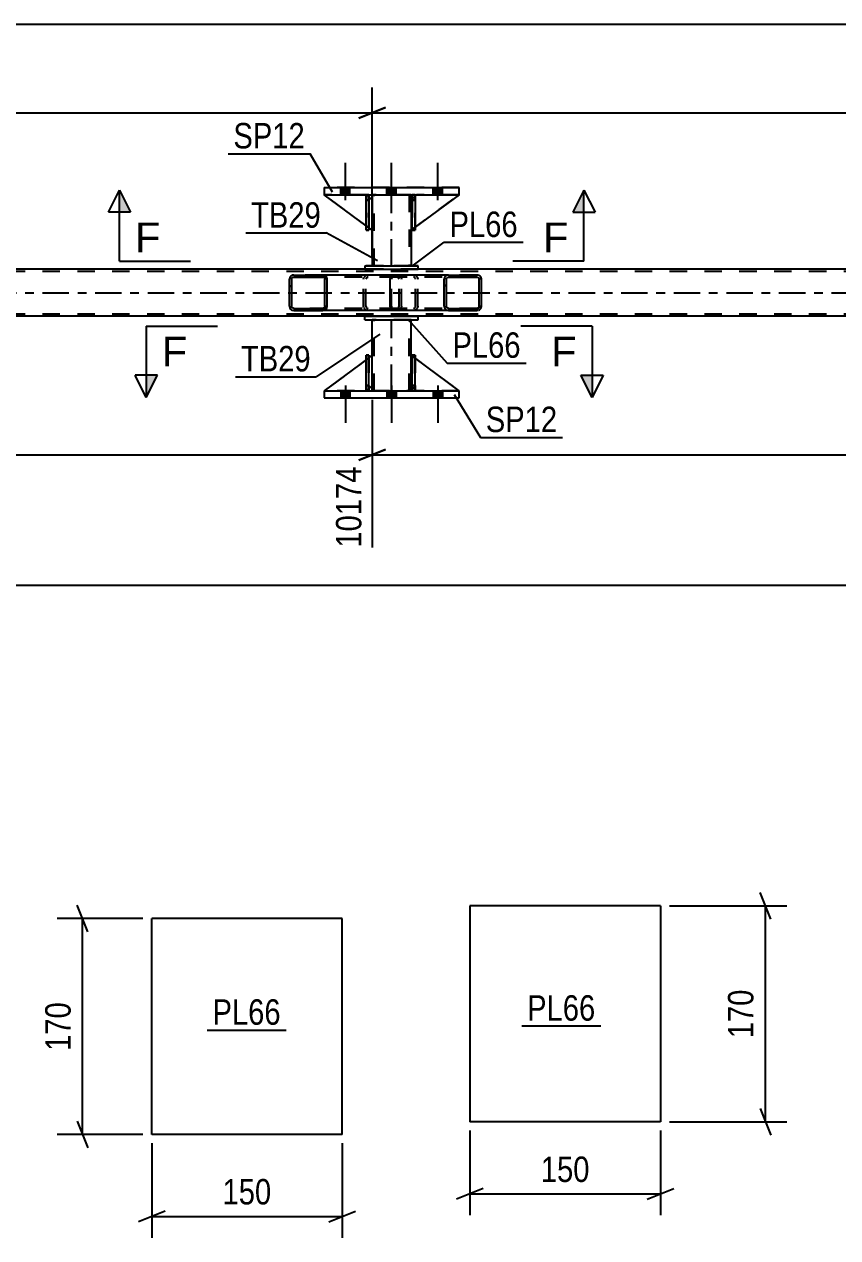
# Model space of a CAD drawing. Header units: millimetres. Extents: x 0 to 841, y 0 to 594.
# Drawn here: x 452.4 to 544, y 124 to 260.6 of the extents above; entities that cross this region are included whole.
import ezdxf

# ---------------------------------------------------------------- set-up
doc = ezdxf.new("R2010")
doc.units = ezdxf.units.MM
doc.linetypes.add('DXK_LINE_DOT2', pattern=[3.9198, 1.9599, -1.9599])
doc.linetypes.add('DXK_LINE_DOT3', pattern=[5.9187, 2.979, -0.9799, 0.9799, -0.9799])
doc.styles.add('Arial', font='arial.ttf', dxfattribs={"height": 0.2})
doc.styles.add('Arial Narrow', font='ARIALN.TTF', dxfattribs={"height": 0.2})

# ---------------------------------------------------------------- blocks, each defined once
blk = doc.blocks.new('Part-283124494-5464 - 5460')
at = {"color": 2, "linetype": 'Continuous'}
for p, q in [((488.19, 159.88), (466.77, 159.88)), ((466.77, 135.59), (466.77, 159.88)), ((488.19, 135.59), (488.19, 159.88)), ((488.19, 135.59), (466.77, 135.59))]:
    blk.add_line(p, q, dxfattribs=at)
blk = doc.blocks.new('Part-283124494-4427 - 4286')
at = {"color": 2, "linetype": 'Continuous'}
for p, q in [((490.76, 233.37), (490.76, 232.97)), ((490.76, 233.37), (496.76, 233.37)), ((490.76, 232.97), (496.76, 232.97)), ((496.76, 232.97), (496.76, 233.37))]:
    blk.add_line(p, q, dxfattribs=at)
at = {"color": 7, "linetype": 'DXK_LINE_DOT2'}
for p, q in [((496.76, 233.37), (490.76, 233.37)), ((490.76, 232.97), (496.76, 232.97))]:
    blk.add_line(p, q, dxfattribs=at)
blk = doc.blocks.new('Bolt-283124494-4300 - 4286')
at = {"linetype": 'Continuous'}
for points in [[(489.08, 219.29), (488.04, 219.29), (488.04, 218.49), (489.08, 218.49)], [(489.08, 219.29), (488.04, 219.29), (488.04, 218.49), (489.08, 218.49)], [(489.08, 219.29), (488.04, 219.29), (488.04, 218.49), (489.08, 218.49)], [(494.28, 219.29), (493.24, 219.29), (493.24, 218.49), (494.28, 218.49)], [(494.28, 219.29), (493.24, 219.29), (493.24, 218.49), (494.28, 218.49)], [(499.48, 219.29), (498.44, 219.29), (498.44, 218.49), (499.48, 218.49)], [(499.48, 219.29), (498.44, 219.29), (498.44, 218.49), (499.48, 218.49)], [(499.48, 219.29), (498.44, 219.29), (498.44, 218.49), (499.48, 218.49)]]:
    blk.add_hatch(color=1, dxfattribs=at).paths.add_polyline_path(points)
at = {"color": 1, "linetype": 'Continuous'}
for p, q in [((488.04, 219.29), (488.04, 218.49)), ((488.04, 219.29), (488.04, 218.49)), ((488.04, 219.29), (488.04, 218.49)), ((488.56, 219.89), (488.56, 215.69)), ((488.56, 219.89), (488.56, 215.69)), ((488.56, 219.89), (488.56, 215.69)), ((489.08, 219.29), (489.08, 218.49)), ((489.08, 219.29), (489.08, 218.49)), ((489.08, 219.29), (489.08, 218.49)), ((493.24, 219.29), (493.24, 218.49)), ((493.24, 219.29), (493.24, 218.49)), ((493.76, 219.89), (493.76, 215.69)), ((493.76, 219.89), (493.76, 215.69)), ((494.28, 219.29), (494.28, 218.49)), ((494.28, 219.29), (494.28, 218.49)), ((498.44, 219.29), (498.44, 218.49)), ((498.44, 219.29), (498.44, 218.49)), ((498.44, 219.29), (498.44, 218.49)), ((498.96, 219.89), (498.96, 215.69)), ((498.96, 219.89), (498.96, 215.69)), ((498.96, 219.89), (498.96, 215.69)), ((499.48, 219.29), (499.48, 218.49)), ((499.48, 219.29), (499.48, 218.49)), ((499.48, 219.29), (499.48, 218.49))]:
    blk.add_line(p, q, dxfattribs=at)
blk = doc.blocks.new('Part-283124494-4411 - 4286')
at = {"color": 7, "linetype": 'DXK_LINE_DOT2'}
for p, q in [((496.09, 240.77), (496.09, 241.37)), ((496.09, 241.37), (496.09, 241.37)), ((496.09, 241.37), (496.09, 237.37)), ((496.09, 241.37), (496.41, 241.37)), ((496.09, 237.37), (496.09, 240.77)), ((496.09, 240.77), (496.41, 240.77)), ((496.41, 241.37), (496.41, 240.77)), ((496.41, 237.37), (496.41, 241.37)), ((496.41, 240.77), (496.41, 237.37)), ((496.09, 237.37), (496.41, 237.37))]:
    blk.add_line(p, q, dxfattribs=at)
blk = doc.blocks.new('Bolt-283124494-4299 - 4286')
at = {"linetype": 'Continuous'}
for points in [[(488.04, 241.37), (489.08, 241.37), (489.08, 242.17), (488.04, 242.17)], [(488.04, 241.37), (489.08, 241.37), (489.08, 242.17), (488.04, 242.17)], [(488.04, 241.37), (489.08, 241.37), (489.08, 242.17), (488.04, 242.17)], [(493.24, 241.37), (494.28, 241.37), (494.28, 242.17), (493.24, 242.17)], [(493.24, 241.37), (494.28, 241.37), (494.28, 242.17), (493.24, 242.17)], [(498.44, 241.37), (499.48, 241.37), (499.48, 242.17), (498.44, 242.17)], [(498.44, 241.37), (499.48, 241.37), (499.48, 242.17), (498.44, 242.17)], [(498.44, 241.37), (499.48, 241.37), (499.48, 242.17), (498.44, 242.17)]]:
    blk.add_hatch(color=1, dxfattribs=at).paths.add_polyline_path(points)
at = {"color": 1, "linetype": 'Continuous'}
for p, q in [((488.56, 240.77), (488.56, 244.97)), ((488.56, 240.77), (488.56, 244.97)), ((488.56, 240.77), (488.56, 244.97)), ((493.76, 240.77), (493.76, 244.97)), ((493.76, 240.77), (493.76, 244.97)), ((498.96, 240.77), (498.96, 244.97)), ((498.96, 240.77), (498.96, 244.97)), ((498.96, 240.77), (498.96, 244.97)), ((488.04, 241.37), (488.04, 242.17)), ((488.04, 241.37), (488.04, 242.17)), ((488.04, 241.37), (488.04, 242.17)), ((489.08, 241.37), (489.08, 242.17)), ((489.08, 241.37), (489.08, 242.17)), ((489.08, 241.37), (489.08, 242.17)), ((493.24, 241.37), (493.24, 242.17)), ((493.24, 241.37), (493.24, 242.17)), ((494.28, 241.37), (494.28, 242.17)), ((494.28, 241.37), (494.28, 242.17)), ((498.44, 241.37), (498.44, 242.17)), ((498.44, 241.37), (498.44, 242.17)), ((498.44, 241.37), (498.44, 242.17)), ((499.48, 241.37), (499.48, 242.17)), ((499.48, 241.37), (499.48, 242.17)), ((499.48, 241.37), (499.48, 242.17))]:
    blk.add_line(p, q, dxfattribs=at)
blk = doc.blocks.new('Part-283124494-4422 - 4286')
at = {"color": 2, "linetype": 'Continuous'}
for p, q in [((490.76, 227.29), (490.76, 227.69)), ((490.76, 227.69), (496.76, 227.69)), ((490.76, 227.29), (496.76, 227.29)), ((496.76, 227.29), (496.76, 227.69))]:
    blk.add_line(p, q, dxfattribs=at)
at = {"color": 7, "linetype": 'DXK_LINE_DOT2'}
for p, q in [((490.76, 227.69), (496.76, 227.69)), ((490.76, 227.29), (490.76, 227.29)), ((490.76, 227.29), (496.76, 227.29)), ((496.76, 227.29), (496.76, 227.29))]:
    blk.add_line(p, q, dxfattribs=at)
blk = doc.blocks.new('Part-283124494-4362 - 4286')
at = {"color": 7, "linetype": 'DXK_LINE_DOT2'}
for p, q in [((490.89, 240.77), (490.89, 241.37)), ((490.89, 241.37), (490.89, 241.37)), ((490.89, 241.37), (490.89, 237.37)), ((490.89, 241.37), (491.21, 241.37)), ((490.89, 237.37), (490.89, 240.77)), ((490.89, 240.77), (491.21, 240.77)), ((491.21, 241.37), (491.21, 240.77)), ((491.21, 237.37), (491.21, 241.37)), ((491.21, 240.77), (491.21, 237.37)), ((490.89, 237.37), (491.21, 237.37))]:
    blk.add_line(p, q, dxfattribs=at)
blk = doc.blocks.new('Part-283124494-4360 - 4286')
at = {"color": 7, "linetype": 'DXK_LINE_DOT2'}
for p, q in [((758.27, 232.73), (99.36, 232.73)), ((496.76, 232.97), (490.76, 232.97)), ((758.27, 227.93), (99.36, 227.93))]:
    blk.add_line(p, q, dxfattribs=at)
at = {"color": 2, "linetype": 'Continuous'}
for p, q in [((490.76, 232.97), (241.35, 232.97)), ((661.03, 232.97), (496.76, 232.97)), ((758.27, 227.69), (241.35, 227.69))]:
    blk.add_line(p, q, dxfattribs=at)
at = {"color": 7, "linetype": 'DXK_LINE_DOT3'}
blk.add_line((99.36, 230.33), (758.27, 230.33), dxfattribs=at)
blk = doc.blocks.new('Part-283124494-4393 - 4286')
at = {"color": 2, "linetype": 'Continuous'}
for p, q in [((495.96, 223.29), (495.96, 223.29)), ((495.96, 219.89), (495.96, 223.29)), ((496.09, 223.2), (495.96, 223.29)), ((501.36, 219.29), (496.41, 222.96)), ((495.96, 219.89), (495.96, 219.89)), ((496.09, 219.76), (495.96, 219.89)), ((496.56, 219.29), (496.41, 219.44))]:
    blk.add_line(p, q, dxfattribs=at)
at = {"color": 7, "linetype": 'DXK_LINE_DOT2'}
for p, q in [((495.96, 219.89), (495.96, 223.29)), ((496.41, 222.96), (496.09, 223.2)), ((496.56, 219.29), (495.96, 219.89)), ((496.41, 219.44), (496.09, 219.76)), ((501.36, 219.29), (496.56, 219.29))]:
    blk.add_line(p, q, dxfattribs=at)
blk = doc.blocks.new('Part-283124494-4390 - 4286')
at = {"color": 2, "linetype": 'Continuous'}
for p, q in [((486.16, 219.29), (501.36, 219.29)), ((486.16, 219.29), (486.16, 218.49)), ((501.36, 218.49), (501.36, 219.29)), ((486.16, 218.49), (501.36, 218.49))]:
    blk.add_line(p, q, dxfattribs=at)
at = {"color": 7, "linetype": 'DXK_LINE_DOT2'}
for p, q in [((501.36, 219.29), (486.16, 219.29)), ((486.16, 218.49), (501.36, 218.49))]:
    blk.add_line(p, q, dxfattribs=at)
blk = doc.blocks.new('Part-283124494-4356 - 4286')
at = {"color": 7, "linetype": 'DXK_LINE_DOT2'}
for p, q in [((491.21, 223.29), (490.89, 223.29)), ((490.89, 219.89), (490.89, 223.29)), ((490.89, 219.29), (490.89, 223.29)), ((491.21, 223.29), (491.21, 219.89)), ((491.21, 219.29), (491.21, 223.29)), ((491.21, 219.89), (490.89, 219.89)), ((490.89, 219.29), (490.89, 219.89)), ((491.21, 219.29), (490.89, 219.29)), ((491.21, 219.89), (491.21, 219.29)), ((491.21, 219.29), (491.21, 219.29))]:
    blk.add_line(p, q, dxfattribs=at)
blk = doc.blocks.new('Part-283124494-4359 - 4286')
at = {"color": 7, "linetype": 'DXK_LINE_DOT2'}
for p, q in [((495.96, 240.77), (496.56, 241.37)), ((495.96, 240.77), (495.96, 237.37)), ((496.41, 241.22), (496.09, 240.9)), ((501.36, 241.37), (496.56, 241.37)), ((495.96, 237.37), (496.41, 237.7))]:
    blk.add_line(p, q, dxfattribs=at)
at = {"color": 2, "linetype": 'Continuous'}
for p, q in [((496.09, 240.9), (495.96, 240.77)), ((495.96, 240.77), (495.96, 237.37)), ((495.96, 240.77), (495.96, 240.77)), ((496.56, 241.37), (496.41, 241.22)), ((501.36, 241.37), (496.41, 237.7)), ((496.09, 237.46), (495.96, 237.37))]:
    blk.add_line(p, q, dxfattribs=at)
blk = doc.blocks.new('Part-283124494-4377 - 4286')
at = {"color": 2, "linetype": 'Continuous'}
for p, q in [((491.56, 223.29), (491.56, 227.29)), ((495.96, 223.29), (495.96, 227.29)), ((491.56, 219.29), (491.56, 219.89)), ((495.96, 219.29), (495.96, 219.89))]:
    blk.add_line(p, q, dxfattribs=at)
at = {"color": 7, "linetype": 'DXK_LINE_DOT2'}
for p, q in [((495.96, 227.29), (491.56, 227.29)), ((491.8, 219.29), (491.8, 227.29)), ((495.72, 219.29), (495.72, 227.29)), ((491.56, 219.89), (491.56, 223.29)), ((495.96, 219.89), (495.96, 223.29)), ((491.56, 219.29), (495.96, 219.29))]:
    blk.add_line(p, q, dxfattribs=at)
at = {"color": 7, "linetype": 'DXK_LINE_DOT3'}
blk.add_line((493.76, 219.29), (493.76, 227.29), dxfattribs=at)
blk = doc.blocks.new('Part-283124494-4443 - 4286')
at = {"color": 2, "linetype": 'Continuous'}
for p, q in [((490.89, 237.87), (486.16, 241.37)), ((491.21, 241.12), (491.56, 240.77)), ((491.56, 240.77), (491.56, 237.37)), ((491.56, 237.37), (491.21, 237.63))]:
    blk.add_line(p, q, dxfattribs=at)
at = {"color": 7, "linetype": 'DXK_LINE_DOT2'}
for p, q in [((490.96, 241.37), (486.16, 241.37)), ((491.21, 241.12), (490.96, 241.37)), ((491.21, 237.63), (490.89, 237.87))]:
    blk.add_line(p, q, dxfattribs=at)
blk = doc.blocks.new('Part-283124494-4460 - 4286')
at = {"color": 2, "linetype": 'Continuous'}
for p, q in [((496.09, 219.29), (496.09, 223.29)), ((496.09, 223.29), (496.41, 223.29)), ((496.41, 219.29), (496.41, 223.29)), ((496.09, 219.29), (496.09, 219.29)), ((496.41, 219.29), (496.09, 219.29))]:
    blk.add_line(p, q, dxfattribs=at)
at = {"color": 7, "linetype": 'DXK_LINE_DOT2'}
for p, q in [((496.09, 223.29), (496.09, 219.89)), ((496.41, 219.89), (496.41, 223.29)), ((496.09, 219.89), (496.09, 219.29)), ((496.09, 219.89), (496.41, 219.89)), ((496.09, 219.29), (496.09, 219.29)), ((496.41, 219.29), (496.41, 219.89))]:
    blk.add_line(p, q, dxfattribs=at)
blk = doc.blocks.new('Part-283124494-4396 - 4286')
at = {"color": 7, "linetype": 'DXK_LINE_DOT2'}
for p, q in [((495.96, 219.89), (495.96, 223.29)), ((495.96, 223.29), (501.36, 219.29)), ((495.96, 223.29), (495.96, 219.89)), ((496.56, 219.29), (495.96, 219.89)), ((495.96, 219.89), (495.96, 219.89)), ((495.96, 219.89), (496.56, 219.29)), ((501.36, 219.29), (496.56, 219.29))]:
    blk.add_line(p, q, dxfattribs=at)
blk = doc.blocks.new('Part-283124494-4399 - 4286')
at = {"color": 2, "linetype": 'Continuous'}
for p, q in [((490.89, 222.79), (486.16, 219.29)), ((491.56, 223.29), (491.21, 223.03)), ((491.56, 219.89), (491.56, 223.29)), ((491.56, 219.89), (491.21, 219.54))]:
    blk.add_line(p, q, dxfattribs=at)
at = {"color": 7, "linetype": 'DXK_LINE_DOT2'}
for p, q in [((491.21, 223.03), (490.89, 222.79)), ((486.16, 219.29), (486.16, 219.29)), ((486.16, 219.29), (486.16, 219.29)), ((486.16, 219.29), (490.96, 219.29)), ((490.96, 219.29), (491.21, 219.54))]:
    blk.add_line(p, q, dxfattribs=at)
blk = doc.blocks.new('Part-283124494-4408 - 4286')
at = {"color": 7, "linetype": 'DXK_LINE_DOT2'}
for p, q in [((491.56, 237.37), (486.16, 241.37)), ((486.16, 241.37), (490.96, 241.37)), ((490.96, 241.37), (491.56, 240.77)), ((491.56, 240.77), (491.56, 237.37))]:
    blk.add_line(p, q, dxfattribs=at)
blk = doc.blocks.new('Part-283124494-4409 - 4286')
at = {"color": 2, "linetype": 'Continuous'}
for p, q in [((496.41, 241.37), (496.09, 241.37)), ((496.09, 237.37), (496.09, 241.37)), ((496.41, 241.37), (496.41, 241.37)), ((496.41, 241.37), (496.41, 237.37)), ((496.41, 237.37), (496.09, 237.37))]:
    blk.add_line(p, q, dxfattribs=at)
at = {"color": 7, "linetype": 'DXK_LINE_DOT2'}
for p, q in [((496.09, 241.37), (496.09, 240.77)), ((496.41, 240.77), (496.09, 240.77)), ((496.09, 240.77), (496.09, 237.37)), ((496.41, 240.77), (496.41, 241.37)), ((496.41, 237.37), (496.41, 240.77))]:
    blk.add_line(p, q, dxfattribs=at)
blk = doc.blocks.new('Part-283124494-4410 - 4286')
at = {"color": 2, "linetype": 'Continuous'}
for p, q in [((491.21, 241.37), (490.89, 241.37)), ((490.89, 237.37), (490.89, 241.37)), ((491.21, 241.37), (491.21, 241.37)), ((491.21, 241.37), (491.21, 237.37)), ((491.21, 237.37), (490.89, 237.37))]:
    blk.add_line(p, q, dxfattribs=at)
at = {"color": 7, "linetype": 'DXK_LINE_DOT2'}
for p, q in [((490.89, 241.37), (490.89, 240.77)), ((491.21, 240.77), (490.89, 240.77)), ((490.89, 240.77), (490.89, 237.37)), ((491.21, 240.77), (491.21, 241.37)), ((491.21, 237.37), (491.21, 240.77))]:
    blk.add_line(p, q, dxfattribs=at)
blk = doc.blocks.new('Part-283124494-4412 - 4286')
at = {"linetype": 'Continuous'}
h = blk.add_hatch(dxfattribs=at)
h.set_pattern_fill('', scale=0.7, style=0, pattern_type=0)
h.set_pattern_definition([(45, (486.4814, 232.0358), (-1.57154, 1.57154), [])])
h.paths.add_polyline_path([(486.52, 231.85), (486.48, 232.04), (486.37, 232.19), (486.2, 232.3), (486.01, 232.33), (482.77, 232.33), (482.58, 232.3), (482.41, 232.19), (482.3, 232.04), (482.26, 231.85), (482.26, 228.81), (482.3, 228.63), (482.41, 228.47), (482.58, 228.37), (482.77, 228.33), (486.01, 228.33), (486.2, 228.37), (486.37, 228.47), (486.48, 228.63), (486.52, 228.81)])
h.paths.add_polyline_path([(486.25, 228.72), (486.19, 228.64), (486.11, 228.59), (486.01, 228.57), (482.77, 228.57), (482.68, 228.59), (482.59, 228.64), (482.54, 228.72), (482.52, 228.81), (482.52, 231.85), (482.54, 231.94), (482.59, 232.02), (482.68, 232.07), (482.77, 232.09), (486.01, 232.09), (486.11, 232.07), (486.19, 232.02), (486.25, 231.94), (486.26, 231.85), (486.26, 228.81)])
at = {"color": 2, "linetype": 'Continuous'}
for p, q in [((482.77, 232.33), (482.58, 232.3)), ((482.77, 232.33), (486.01, 232.33)), ((493.88, 232.33), (486.01, 232.33)), ((486.2, 232.3), (486.01, 232.33)), ((482.3, 232.04), (482.26, 231.85)), ((482.26, 228.81), (482.26, 231.85)), ((482.52, 231.85), (482.54, 231.94)), ((482.52, 228.81), (482.52, 231.85)), ((482.54, 231.94), (482.59, 232.02)), ((482.59, 232.02), (482.68, 232.07)), ((482.68, 232.07), (482.77, 232.09)), ((482.77, 232.09), (486.01, 232.09)), ((486.01, 232.09), (486.11, 232.07)), ((486.11, 232.07), (486.19, 232.02)), ((486.19, 232.02), (486.25, 231.94)), ((486.25, 231.94), (486.26, 231.85)), ((486.26, 228.81), (486.26, 231.85)), ((486.52, 231.85), (486.48, 232.04)), ((486.52, 228.81), (486.52, 231.85)), ((482.26, 228.81), (482.3, 228.63)), ((482.54, 228.72), (482.52, 228.81)), ((482.59, 228.64), (482.54, 228.72)), ((482.58, 228.37), (482.77, 228.33)), ((482.68, 228.59), (482.59, 228.64)), ((482.77, 228.57), (482.68, 228.59)), ((482.77, 228.57), (486.01, 228.57)), ((482.77, 228.33), (486.01, 228.33)), ((486.11, 228.59), (486.01, 228.57)), ((486.01, 228.33), (486.2, 228.37)), ((493.88, 228.33), (486.01, 228.33)), ((486.19, 228.64), (486.11, 228.59)), ((486.25, 228.72), (486.19, 228.64)), ((486.26, 228.81), (486.25, 228.72)), ((486.48, 228.63), (486.52, 228.81))]:
    blk.add_line(p, q, dxfattribs=at)
at = {"color": 7, "linetype": 'DXK_LINE_DOT2'}
for p, q in [((486.01, 232.33), (482.77, 232.33)), ((490.93, 232.3), (491.12, 232.33)), ((494.36, 232.33), (493.88, 232.33)), ((494.36, 232.33), (494.55, 232.3)), ((494.36, 232.09), (482.77, 232.09)), ((490.61, 231.85), (490.65, 232.04)), ((490.61, 228.81), (490.61, 231.85)), ((490.89, 231.94), (490.87, 231.85)), ((490.87, 228.81), (490.87, 231.85)), ((490.94, 232.02), (490.89, 231.94)), ((490.94, 232.02), (490.97, 232.04)), ((490.97, 232.04), (491.03, 232.07)), ((491.03, 232.07), (491.12, 232.09)), ((494.46, 232.07), (494.36, 232.09)), ((494.54, 232.02), (494.46, 232.07)), ((494.59, 231.94), (494.54, 232.02)), ((494.61, 231.85), (494.59, 231.94)), ((494.61, 228.81), (494.61, 231.85)), ((494.83, 232.04), (494.87, 231.85)), ((494.87, 228.81), (494.87, 231.85)), ((494.36, 228.57), (482.77, 228.57)), ((486.01, 228.33), (482.77, 228.33)), ((490.65, 228.63), (490.61, 228.81)), ((490.87, 228.81), (490.89, 228.72)), ((490.89, 228.72), (490.94, 228.64)), ((491.12, 228.33), (490.93, 228.37)), ((490.94, 228.64), (491.03, 228.59)), ((491.03, 228.59), (491.12, 228.57)), ((494.36, 228.33), (493.88, 228.33)), ((494.36, 228.57), (494.46, 228.59)), ((494.55, 228.37), (494.36, 228.33)), ((494.46, 228.59), (494.54, 228.64)), ((494.54, 228.64), (494.59, 228.72)), ((494.59, 228.72), (494.61, 228.81)), ((494.87, 228.81), (494.83, 228.63))]:
    blk.add_line(p, q, dxfattribs=at)
at = {"color": 2, "linetype": 'Continuous'}
for centre, start, end in [((482.75, 231.83), 110.7583, 155.68), ((486.03, 231.83), 24.32, 69.2417), ((482.75, 228.83), 204.32, 249.2417), ((486.03, 228.83), 290.7583, 335.68)]:
    blk.add_arc(centre, 0.496, start, end, dxfattribs=at)
at = {"color": 7, "linetype": 'DXK_LINE_DOT2'}
for centre, start, end in [((491.1, 231.83), 110.7583, 155.68), ((494.38, 231.83), 24.32, 69.2417), ((491.1, 228.83), 204.32, 249.2417), ((494.38, 228.83), 290.7583, 335.68)]:
    blk.add_arc(centre, 0.496, start, end, dxfattribs=at)
blk = doc.blocks.new('Part-283124494-4417 - 4286')
at = {"color": 2, "linetype": 'Continuous'}
for p, q in [((486.16, 242.17), (501.36, 242.17)), ((486.16, 242.17), (486.16, 241.37)), ((501.36, 241.37), (501.36, 242.17)), ((486.16, 241.37), (501.36, 241.37))]:
    blk.add_line(p, q, dxfattribs=at)
at = {"color": 7, "linetype": 'DXK_LINE_DOT2'}
for p, q in [((501.36, 242.17), (486.16, 242.17)), ((486.16, 241.37), (501.36, 241.37))]:
    blk.add_line(p, q, dxfattribs=at)
blk = doc.blocks.new('Part-283124494-4432 - 4286')
at = {"color": 2, "linetype": 'Continuous'}
for p, q in [((491.56, 241.37), (491.56, 240.77)), ((495.96, 241.37), (495.96, 240.77)), ((491.56, 237.37), (491.56, 233.37)), ((495.96, 237.37), (495.96, 233.37))]:
    blk.add_line(p, q, dxfattribs=at)
at = {"color": 7, "linetype": 'DXK_LINE_DOT2'}
for p, q in [((495.96, 241.37), (491.56, 241.37)), ((491.56, 240.77), (491.56, 237.37)), ((491.8, 233.37), (491.8, 241.37)), ((492.04, 241.37), (495.48, 241.37)), ((495.72, 241.37), (495.72, 233.37)), ((495.96, 240.77), (495.96, 237.37)), ((495.96, 233.37), (491.56, 233.37))]:
    blk.add_line(p, q, dxfattribs=at)
at = {"color": 7, "linetype": 'DXK_LINE_DOT3'}
blk.add_line((493.76, 233.37), (493.76, 241.37), dxfattribs=at)
blk = doc.blocks.new('Part-283124494-4440 - 4286')
at = {"color": 7, "linetype": 'DXK_LINE_DOT2'}
for p, q in [((496.56, 241.37), (495.96, 240.77)), ((495.96, 237.37), (501.36, 241.37)), ((495.96, 240.77), (496.56, 241.37)), ((495.96, 240.77), (495.96, 237.37)), ((495.96, 240.77), (495.96, 240.77)), ((495.96, 240.77), (495.96, 237.37)), ((501.36, 241.37), (496.56, 241.37))]:
    blk.add_line(p, q, dxfattribs=at)
blk = doc.blocks.new('Part-283124494-4459 - 4286')
at = {"color": 7, "linetype": 'DXK_LINE_DOT2'}
for p, q in [((491.56, 223.29), (486.16, 219.29)), ((491.56, 219.89), (491.56, 223.29)), ((486.16, 219.29), (490.96, 219.29)), ((490.96, 219.29), (491.56, 219.89))]:
    blk.add_line(p, q, dxfattribs=at)
blk = doc.blocks.new('Part-283124494-4461 - 4286')
at = {"color": 2, "linetype": 'Continuous'}
for p, q in [((490.89, 219.29), (490.89, 223.29)), ((490.89, 223.29), (491.21, 223.29)), ((491.21, 219.29), (491.21, 223.29)), ((490.89, 219.29), (490.89, 219.29)), ((491.21, 219.29), (490.89, 219.29))]:
    blk.add_line(p, q, dxfattribs=at)
at = {"color": 7, "linetype": 'DXK_LINE_DOT2'}
for p, q in [((490.89, 223.29), (490.89, 219.89)), ((491.21, 219.89), (491.21, 223.29)), ((490.89, 219.89), (490.89, 219.29)), ((490.89, 219.89), (491.21, 219.89)), ((490.89, 219.29), (490.89, 219.29)), ((491.21, 219.29), (491.21, 219.89))]:
    blk.add_line(p, q, dxfattribs=at)
blk = doc.blocks.new('Part-283124494-4462 - 4286')
at = {"color": 7, "linetype": 'DXK_LINE_DOT2'}
for p, q in [((496.41, 223.29), (496.09, 223.29)), ((496.09, 219.89), (496.09, 223.29)), ((496.09, 223.2), (496.09, 219.29)), ((496.41, 223.29), (496.41, 219.89)), ((496.41, 219.29), (496.41, 223.29)), ((496.41, 219.89), (496.09, 219.89)), ((496.09, 219.29), (496.09, 219.89)), ((496.41, 219.29), (496.09, 219.29)), ((496.41, 219.89), (496.41, 219.29)), ((496.41, 219.29), (496.41, 219.29))]:
    blk.add_line(p, q, dxfattribs=at)
blk = doc.blocks.new('Part-283124494-4517 - 4286')
at = {"linetype": 'Continuous'}
h = blk.add_hatch(dxfattribs=at)
h.set_pattern_fill('', scale=0.7, style=0, pattern_type=0)
h.set_pattern_definition([(45, (503.8268, 232.0358), (-1.57154, 1.57154), [])])
h.paths.add_polyline_path([(503.87, 231.85), (503.83, 232.04), (503.72, 232.19), (503.55, 232.3), (503.36, 232.33), (500.18, 232.33), (499.99, 232.3), (499.82, 232.19), (499.71, 232.04), (499.68, 231.85), (499.68, 228.81), (499.71, 228.63), (499.82, 228.47), (499.99, 228.37), (500.18, 228.33), (503.36, 228.33), (503.55, 228.37), (503.72, 228.47), (503.83, 228.63), (503.87, 228.81)])
h.paths.add_polyline_path([(503.59, 228.72), (503.54, 228.64), (503.46, 228.59), (503.36, 228.57), (500.18, 228.57), (500.08, 228.59), (500, 228.64), (499.95, 228.72), (499.93, 228.81), (499.93, 231.85), (499.95, 231.94), (500, 232.02), (500.08, 232.07), (500.18, 232.09), (503.36, 232.09), (503.46, 232.07), (503.54, 232.02), (503.59, 231.94), (503.61, 231.85), (503.61, 228.81)])
at = {"color": 2, "linetype": 'Continuous'}
for p, q in [((493.69, 232.19), (493.77, 232.3)), ((493.77, 232.3), (493.88, 232.33)), ((500.18, 232.33), (493.88, 232.33)), ((500.18, 232.33), (499.99, 232.3)), ((500.18, 232.33), (503.36, 232.33)), ((503.55, 232.3), (503.36, 232.33)), ((493.61, 231.85), (493.63, 232.04)), ((493.61, 228.81), (493.61, 231.85)), ((493.63, 232.04), (493.69, 232.19)), ((499.71, 232.04), (499.68, 231.85)), ((499.68, 228.81), (499.68, 231.85)), ((499.93, 231.85), (499.95, 231.94)), ((499.93, 228.81), (499.93, 231.85)), ((499.95, 231.94), (500, 232.02)), ((500, 232.02), (500.08, 232.07)), ((500.08, 232.07), (500.18, 232.09)), ((500.18, 232.09), (503.36, 232.09)), ((503.36, 232.09), (503.46, 232.07)), ((503.46, 232.07), (503.54, 232.02)), ((503.54, 232.02), (503.59, 231.94)), ((503.59, 231.94), (503.61, 231.85)), ((503.61, 228.81), (503.61, 231.85)), ((503.87, 231.85), (503.83, 232.04)), ((503.87, 228.81), (503.87, 231.85)), ((493.63, 228.63), (493.61, 228.81)), ((493.69, 228.47), (493.63, 228.63)), ((493.77, 228.37), (493.69, 228.47)), ((493.88, 228.33), (493.77, 228.37)), ((500.18, 228.33), (493.88, 228.33)), ((499.68, 228.81), (499.71, 228.63)), ((499.95, 228.72), (499.93, 228.81)), ((500, 228.64), (499.95, 228.72)), ((499.99, 228.37), (500.18, 228.33)), ((500.08, 228.59), (500, 228.64)), ((500.18, 228.57), (500.08, 228.59)), ((500.18, 228.57), (503.36, 228.57)), ((500.18, 228.33), (503.36, 228.33)), ((503.46, 228.59), (503.36, 228.57)), ((503.36, 228.33), (503.55, 228.37)), ((503.54, 228.64), (503.46, 228.59)), ((503.59, 228.72), (503.54, 228.64)), ((503.61, 228.81), (503.59, 228.72)), ((503.83, 228.63), (503.87, 228.81))]:
    blk.add_line(p, q, dxfattribs=at)
at = {"color": 7, "linetype": 'DXK_LINE_DOT2'}
for p, q in [((494.87, 232.09), (494.87, 232.33)), ((496.21, 232.33), (496.4, 232.3)), ((503.36, 232.33), (500.18, 232.33)), ((493.75, 231.94), (493.74, 231.85)), ((493.74, 228.81), (493.74, 231.85)), ((493.78, 232.02), (493.75, 231.94)), ((493.83, 232.07), (493.78, 232.02)), ((493.88, 232.09), (493.83, 232.07)), ((503.36, 232.09), (493.88, 232.09)), ((496.31, 232.07), (496.21, 232.09)), ((496.39, 232.02), (496.31, 232.07)), ((496.44, 231.94), (496.39, 232.02)), ((496.46, 231.85), (496.44, 231.94)), ((496.46, 228.81), (496.46, 231.85)), ((496.68, 232.04), (496.71, 231.85)), ((496.71, 228.81), (496.71, 231.85)), ((493.74, 228.81), (493.75, 228.72)), ((493.75, 228.72), (493.78, 228.64)), ((493.78, 228.64), (493.83, 228.59)), ((493.83, 228.59), (493.88, 228.57)), ((503.36, 228.57), (493.88, 228.57)), ((494.87, 228.33), (494.87, 228.57)), ((496.21, 228.57), (496.31, 228.59)), ((496.4, 228.37), (496.21, 228.33)), ((496.31, 228.59), (496.39, 228.64)), ((496.39, 228.64), (496.44, 228.72)), ((496.44, 228.72), (496.46, 228.81)), ((496.71, 228.81), (496.68, 228.63)), ((503.36, 228.33), (500.18, 228.33))]:
    blk.add_line(p, q, dxfattribs=at)
for centre, start, end in [((496.23, 231.84), 23.8494, 68.8059), ((496.23, 228.83), 291.1941, 336.1506)]:
    blk.add_arc(centre, 0.492, start, end, dxfattribs=at)
at = {"color": 2, "linetype": 'Continuous'}
for centre, start, end in [((500.16, 231.84), 111.1941, 156.1506), ((503.38, 231.84), 23.8494, 68.8059), ((500.16, 228.83), 203.8494, 248.8059), ((503.38, 228.83), 291.1941, 336.1506)]:
    blk.add_arc(centre, 0.492, start, end, dxfattribs=at)
blk = doc.blocks.new('Part-283124494-5496 - 5492')
at = {"color": 2, "linetype": 'Continuous'}
for p, q in [((524.01, 161.3), (502.58, 161.3)), ((502.58, 161.3), (502.58, 137.01)), ((524.01, 161.3), (524.01, 137.01)), ((524.01, 137.01), (502.58, 137.01))]:
    blk.add_line(p, q, dxfattribs=at)
blk = doc.blocks.new('StraightDimension-283124494-5466 - 5460')
at = {"color": 7, "linetype": 'Continuous'}
for p, q in [((466.77, 134.59), (466.77, 123.95)), ((488.19, 134.59), (488.19, 123.95)), ((468.27, 126.95), (465.27, 125.75)), ((466.77, 126.35), (488.19, 126.35)), ((486.69, 125.75), (489.69, 126.95))]:
    blk.add_line(p, q, dxfattribs=at)
at = {"color": 0}
blk.add_wipeout([(480.82, 127.1), (480.82, 131.3), (474.14, 131.3), (474.14, 127.1)], dxfattribs=at)
at = {"color": 3, "style": 'Arial Narrow'}
blk.add_text('150', height=2.863, dxfattribs=at).set_placement((474.74, 127.7))
blk = doc.blocks.new('StraightDimension-283124494-5477 - 5460')
at = {"color": 7, "linetype": 'Continuous'}
for p, q in [((459.6, 158.38), (458.4, 161.38)), ((465.77, 159.88), (456.15, 159.88)), ((459, 135.59), (459, 159.88)), ((458.4, 137.09), (459.6, 134.09)), ((465.77, 135.59), (456.15, 135.59))]:
    blk.add_line(p, q, dxfattribs=at)
at = {"color": 0}
blk.add_wipeout([(458.25, 151.07), (454.05, 151.07), (454.05, 144.39), (458.25, 144.39)], dxfattribs=at)
at = {"color": 3, "style": 'Arial Narrow'}
blk.add_text('170', height=2.863, rotation=90.0002, dxfattribs=at).set_placement((457.65, 144.99))
blk = doc.blocks.new('StraightDimension-283124494-4688 - 4286')
at = {"color": 7, "linetype": 'Continuous'}
for p, q in [((491.56, 234.37), (491.56, 253.45)), ((236.15, 250.6), (491.56, 250.6)), ((490.06, 250), (493.06, 251.2))]:
    blk.add_line(p, q, dxfattribs=at)
blk = doc.blocks.new('StraightDimension-283124494-4709 - 4286')
at = {"color": 7, "linetype": 'Continuous'}
blk.add_line((90.1, 197.4), (767.53, 197.4), dxfattribs=at)
blk = doc.blocks.new('StraightDimension-283124494-4646 - 4286')
at = {"color": 7, "linetype": 'Continuous'}
for p, q in [((491.56, 218.29), (491.56, 201.64)), ((236.15, 212.08), (491.56, 212.08)), ((490.06, 211.48), (493.06, 212.68))]:
    blk.add_line(p, q, dxfattribs=at)
at = {"color": 0, "linetype": 'Continuous'}
blk.add_wipeout([(490.96, 211.38), (486.76, 211.38), (486.76, 201.04), (490.96, 201.04)], dxfattribs=at)
at = {"color": 3, "linetype": 'Continuous', "style": 'Arial Narrow'}
blk.add_text('10174', height=2.863, rotation=90.0002, dxfattribs=at).set_placement((490.36, 201.64))
blk = doc.blocks.new('StraightDimension-283124494-4654 - 4286')
at = {"color": 7, "linetype": 'Continuous'}
for p, q in [((491.56, 218.29), (491.56, 201.64)), ((493.06, 212.68), (490.06, 211.48)), ((491.56, 212.08), (661.83, 212.08))]:
    blk.add_line(p, q, dxfattribs=at)
blk = doc.blocks.new('StraightDimension-283124494-4678 - 4286')
at = {"color": 7, "linetype": 'Continuous'}
for p, q in [((491.56, 234.37), (491.56, 253.45)), ((493.06, 251.2), (490.06, 250)), ((491.56, 250.6), (661.83, 250.6))]:
    blk.add_line(p, q, dxfattribs=at)
blk = doc.blocks.new('StraightDimension-283124494-13188 - 4286')
at = {"color": 7, "linetype": 'Continuous'}
blk.add_line((90.74, 260.56), (766.89, 260.56), dxfattribs=at)
blk = doc.blocks.new('StraightDimension-283124494-5498 - 5492')
at = {"color": 7, "linetype": 'Continuous'}
for p, q in [((502.58, 136.01), (502.58, 126.48)), ((524.01, 136.01), (524.01, 126.48)), ((504.08, 129.48), (501.08, 128.28)), ((502.58, 128.88), (524.01, 128.88)), ((522.51, 128.28), (525.51, 129.48))]:
    blk.add_line(p, q, dxfattribs=at)
at = {"color": 0}
blk.add_wipeout([(516.64, 129.63), (516.64, 133.83), (509.95, 133.83), (509.95, 129.63)], dxfattribs=at)
at = {"color": 3, "style": 'Arial Narrow'}
blk.add_text('150', height=2.863, dxfattribs=at).set_placement((510.55, 130.23))
blk = doc.blocks.new('StraightDimension-283124494-5509 - 5492')
at = {"color": 7, "linetype": 'Continuous'}
for p, q in [((536.42, 159.8), (535.22, 162.8)), ((525.01, 161.3), (538.22, 161.3)), ((535.82, 137.01), (535.82, 161.3)), ((535.22, 138.51), (536.42, 135.51)), ((525.01, 137.01), (538.22, 137.01))]:
    blk.add_line(p, q, dxfattribs=at)
at = {"color": 0}
blk.add_wipeout([(535.07, 152.5), (530.87, 152.5), (530.87, 145.81), (535.07, 145.81)], dxfattribs=at)
at = {"color": 3, "style": 'Arial Narrow'}
blk.add_text('170', height=2.863, rotation=90.0002, dxfattribs=at).set_placement((534.47, 146.41))
blk = doc.blocks.new('Mark-283124494-5462 - 5460')
at = {"color": 0}
blk.add_wipeout([(481.28, 147.93), (481.28, 150.93), (473.61, 150.93), (473.61, 147.93)], dxfattribs=at)
blk.add_wipeout([(481.28, 147.93), (481.28, 150.93), (473.61, 150.93), (473.61, 147.93)], dxfattribs=at)
at = {"color": 30, "linetype": 'Continuous'}
blk.add_line((473.01, 147.33), (481.88, 147.33), dxfattribs=at)
at = {"color": 3, "style": 'Arial Narrow'}
blk.add_text('PL66', height=2.863, dxfattribs=at).set_placement((473.61, 147.93))
blk = doc.blocks.new('Mark-283124494-4428 - 4286')
at = {"color": 0}
blk.add_wipeout([(485.81, 237.66), (485.81, 240.66), (477.95, 240.66), (477.95, 237.66)], dxfattribs=at)
blk.add_wipeout([(485.81, 237.66), (485.81, 240.66), (477.95, 240.66), (477.95, 237.66)], dxfattribs=at)
at = {"color": 30, "linetype": 'Continuous'}
for p in [(477.35, 237.06), (492.16, 233.92)]:
    blk.add_line(p, (486.41, 237.06), dxfattribs=at)
at = {"color": 3, "style": 'Arial Narrow'}
blk.add_text('TB29', height=2.863, dxfattribs=at).set_placement((477.95, 237.66))
blk = doc.blocks.new('Mark-283124494-4373 - 4286')
at = {"color": 0}
blk.add_wipeout([(484.67, 221.48), (484.67, 224.48), (476.81, 224.48), (476.81, 221.48)], dxfattribs=at)
blk.add_wipeout([(484.67, 221.48), (484.67, 224.48), (476.81, 224.48), (476.81, 221.48)], dxfattribs=at)
at = {"color": 30, "linetype": 'Continuous'}
for p in [(492.45, 225.68), (476.21, 220.88)]:
    blk.add_line(p, (485.27, 220.88), dxfattribs=at)
at = {"color": 3, "style": 'Arial Narrow'}
blk.add_text('TB29', height=2.863, dxfattribs=at).set_placement((476.81, 221.48))
blk = doc.blocks.new('Mark-283124494-4423 - 4286')
at = {"color": 0}
blk.add_wipeout([(507.95, 236.61), (507.95, 239.61), (500.28, 239.61), (500.28, 236.61)], dxfattribs=at)
blk.add_wipeout([(507.95, 236.61), (507.95, 239.61), (500.28, 239.61), (500.28, 236.61)], dxfattribs=at)
at = {"color": 30, "linetype": 'Continuous'}
for p, q in [((496.08, 233.31), (499.68, 236.01)), ((499.68, 236.01), (508.55, 236.01))]:
    blk.add_line(p, q, dxfattribs=at)
at = {"color": 3, "style": 'Arial Narrow'}
blk.add_text('PL66', height=2.863, dxfattribs=at).set_placement((500.28, 236.61))
blk = doc.blocks.new('Mark-283124494-4386 - 4286')
at = {"color": 0}
blk.add_wipeout([(512.4, 214.65), (512.4, 217.65), (504.36, 217.65), (504.36, 214.65)], dxfattribs=at)
blk.add_wipeout([(512.4, 214.65), (512.4, 217.65), (504.36, 217.65), (504.36, 214.65)], dxfattribs=at)
at = {"color": 30, "linetype": 'Continuous'}
for p, q in [((500.81, 218.87), (503.76, 214.05)), ((503.76, 214.05), (513, 214.05))]:
    blk.add_line(p, q, dxfattribs=at)
at = {"color": 3, "style": 'Arial Narrow'}
blk.add_text('SP12', height=2.863, dxfattribs=at).set_placement((504.36, 214.65))
blk = doc.blocks.new('Mark-283124494-4413 - 4286')
at = {"color": 0}
blk.add_wipeout([(484, 246.58), (484, 249.58), (475.96, 249.58), (475.96, 246.58)], dxfattribs=at)
blk.add_wipeout([(484, 246.58), (484, 249.58), (475.96, 249.58), (475.96, 246.58)], dxfattribs=at)
at = {"color": 30, "linetype": 'Continuous'}
for p in [(475.36, 245.98), (487.1, 241.65)]:
    blk.add_line(p, (484.6, 245.98), dxfattribs=at)
at = {"color": 3, "style": 'Arial Narrow'}
blk.add_text('SP12', height=2.863, dxfattribs=at).set_placement((475.96, 246.58))
blk = doc.blocks.new('Mark-283124494-4418 - 4286')
at = {"color": 0}
blk.add_wipeout([(508.29, 223.01), (508.29, 226.01), (500.61, 226.01), (500.61, 223.01)], dxfattribs=at)
blk.add_wipeout([(508.29, 223.01), (508.29, 226.01), (500.61, 226.01), (500.61, 223.01)], dxfattribs=at)
at = {"color": 30, "linetype": 'Continuous'}
for p, q in [((495.59, 227.36), (500.01, 222.41)), ((500.01, 222.41), (508.89, 222.41))]:
    blk.add_line(p, q, dxfattribs=at)
at = {"color": 3, "style": 'Arial Narrow'}
blk.add_text('PL66', height=2.863, dxfattribs=at).set_placement((500.61, 223.01))
blk = doc.blocks.new('SectionMark-283124494-4721 - 4286')
at = {"linetype": 'Continuous'}
for points in [[(464.4, 239.4), (463.15, 239.4), (463.15, 241.9)], [(515.4, 239.4), (514.15, 239.4), (515.4, 241.9)]]:
    blk.add_hatch(color=6, dxfattribs=at).paths.add_polyline_path(points)
at = {"color": 6, "linetype": 'Continuous'}
for p, q in [((461.9, 239.4), (463.15, 241.9)), ((463.15, 233.9), (463.15, 241.9)), ((463.15, 241.9), (464.4, 239.4)), ((515.4, 241.9), (514.15, 239.4)), ((515.4, 233.9), (515.4, 241.9)), ((515.4, 241.9), (516.65, 239.4)), ((464.4, 239.4), (461.9, 239.4)), ((514.15, 239.4), (516.65, 239.4)), ((463.15, 233.9), (471.15, 233.9)), ((515.4, 233.9), (507.4, 233.9))]:
    blk.add_line(p, q, dxfattribs=at)
at = {"color": 0, "linetype": 'Continuous'}
for points in [[(467.75, 234.9), (467.75, 238.4), (464.9, 238.4), (464.9, 234.9)], [(513.65, 234.9), (513.65, 238.4), (510.8, 238.4), (510.8, 234.9)]]:
    blk.add_wipeout(points, dxfattribs=at)
at = {"color": 3, "linetype": 'Continuous', "style": 'Arial'}
for p in [(464.9, 234.9), (510.8, 234.9)]:
    blk.add_text('F', height=3.34, dxfattribs=at).set_placement(p)
blk = doc.blocks.new('SectionMark-283124494-4725 - 4286')
at = {"linetype": 'Continuous'}
for points in [[(466.16, 221.06), (467.41, 221.06), (466.16, 218.56)], [(515.07, 221.06), (516.32, 221.06), (516.32, 218.56)]]:
    blk.add_hatch(color=6, dxfattribs=at).paths.add_polyline_path(points)
at = {"color": 6, "linetype": 'Continuous'}
for p, q in [((466.16, 226.56), (474.16, 226.56)), ((466.16, 226.56), (466.16, 218.56)), ((516.32, 226.56), (508.32, 226.56)), ((516.32, 226.56), (516.32, 218.56)), ((466.16, 218.56), (464.91, 221.06)), ((467.41, 221.06), (464.91, 221.06)), ((466.16, 218.56), (467.41, 221.06)), ((515.07, 221.06), (517.57, 221.06)), ((516.32, 218.56), (515.07, 221.06)), ((517.57, 221.06), (516.32, 218.56))]:
    blk.add_line(p, q, dxfattribs=at)
at = {"color": 0, "linetype": 'Continuous'}
for points in [[(470.76, 222.06), (470.76, 225.56), (467.91, 225.56), (467.91, 222.06)], [(514.57, 222.06), (514.57, 225.56), (511.72, 225.56), (511.72, 222.06)]]:
    blk.add_wipeout(points, dxfattribs=at)
at = {"color": 3, "linetype": 'Continuous', "style": 'Arial'}
for p in [(467.91, 222.06), (511.72, 222.06)]:
    blk.add_text('F', height=3.34, dxfattribs=at).set_placement(p)
blk = doc.blocks.new('Mark-283124494-5494 - 5492')
at = {"color": 0}
blk.add_wipeout([(516.69, 148.39), (516.69, 151.39), (509.01, 151.39), (509.01, 148.39)], dxfattribs=at)
blk.add_wipeout([(516.69, 148.39), (516.69, 151.39), (509.01, 151.39), (509.01, 148.39)], dxfattribs=at)
at = {"color": 30, "linetype": 'Continuous'}
blk.add_line((508.41, 147.79), (517.29, 147.79), dxfattribs=at)
at = {"color": 3, "style": 'Arial Narrow'}
blk.add_text('PL66', height=2.863, dxfattribs=at).set_placement((509.01, 148.39))

msp = doc.modelspace()

# ---------------------------------------------------------------- block references
for name in ['Bolt-283124494-4299 - 4286', 'Part-283124494-4417 - 4286', 'Part-283124494-4443 - 4286', 'Part-283124494-4408 - 4286', 'Part-283124494-4362 - 4286', 'Part-283124494-4410 - 4286', 'Part-283124494-4432 - 4286', 'Part-283124494-4359 - 4286', 'Part-283124494-4440 - 4286', 'Part-283124494-4411 - 4286', 'Part-283124494-4409 - 4286', 'Part-283124494-4360 - 4286', 'Part-283124494-4412 - 4286', 'Part-283124494-4427 - 4286', 'Part-283124494-4517 - 4286', 'Part-283124494-4422 - 4286', 'Part-283124494-4377 - 4286', 'Part-283124494-4399 - 4286', 'Part-283124494-4459 - 4286', 'Part-283124494-4356 - 4286', 'Part-283124494-4461 - 4286', 'Part-283124494-4393 - 4286', 'Part-283124494-4396 - 4286', 'Part-283124494-4460 - 4286', 'Part-283124494-4462 - 4286', 'Part-283124494-4390 - 4286', 'Bolt-283124494-4300 - 4286', 'Part-283124494-5496 - 5492', 'Part-283124494-5464 - 5460', 'StraightDimension-283124494-5498 - 5492', 'StraightDimension-283124494-5466 - 5460']:
    msp.add_blockref(name, (0, 0))

# ---------------------------------------------------------------- next in the draw order: block references
for name in ['StraightDimension-283124494-4688 - 4286', 'StraightDimension-283124494-4709 - 4286', 'StraightDimension-283124494-5509 - 5492', 'StraightDimension-283124494-5477 - 5460', 'Mark-283124494-5462 - 5460', 'Mark-283124494-5494 - 5492']:
    msp.add_blockref(name, (0, 0))

# ---------------------------------------------------------------- next in the draw order: block references
for name in ['StraightDimension-283124494-4678 - 4286', 'Mark-283124494-4418 - 4286', 'Mark-283124494-4373 - 4286', 'StraightDimension-283124494-4646 - 4286']:
    msp.add_blockref(name, (0, 0))

# ---------------------------------------------------------------- next in the draw order: block references
for name in ['StraightDimension-283124494-13188 - 4286', 'StraightDimension-283124494-4654 - 4286']:
    msp.add_blockref(name, (0, 0))

# ---------------------------------------------------------------- next in the draw order: block references
for name in ['Mark-283124494-4413 - 4286', 'Mark-283124494-4428 - 4286', 'Mark-283124494-4423 - 4286', 'Mark-283124494-4386 - 4286']:
    msp.add_blockref(name, (0, 0))

# ---------------------------------------------------------------- next in the draw order: block references
for name in ['SectionMark-283124494-4721 - 4286', 'SectionMark-283124494-4725 - 4286']:
    msp.add_blockref(name, (0, 0))

doc.saveas('drawing.dxf')
